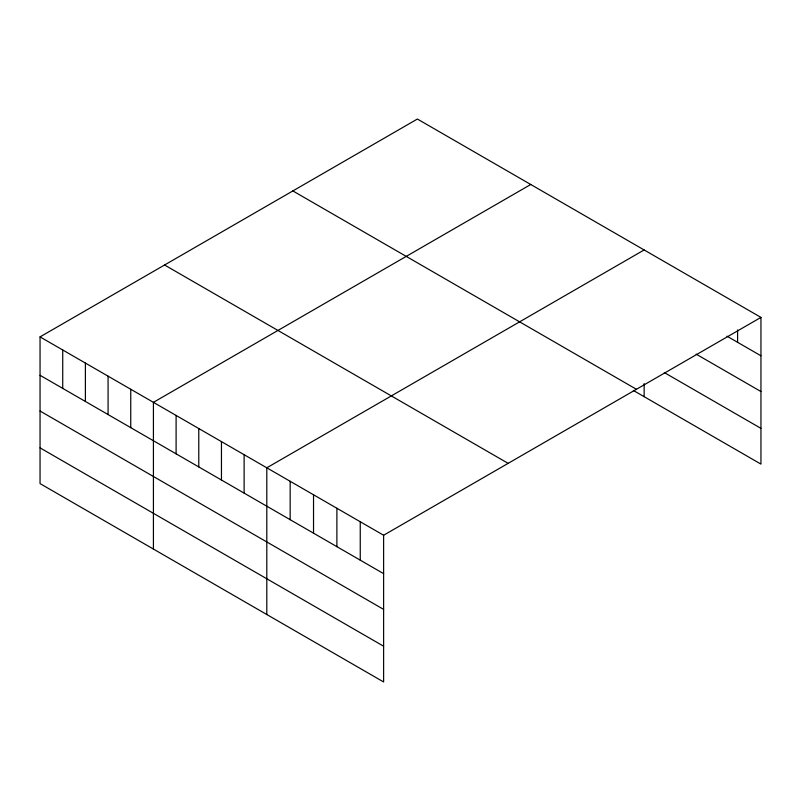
<?xml version="1.0" encoding="UTF-8"?>
<svg xmlns="http://www.w3.org/2000/svg" width="801" height="801" viewBox="0 0 801 801"><rect width="100%" height="100%" fill="white"/><g stroke="black" fill="none" stroke-linecap="round" stroke-linejoin="round"><path stroke-width="1.2" d="M40.05 336.891L383.619 535.248L383.619 681.961L40.05 483.604L40.05 336.891L417.381 119.039L760.95 317.396L760.95 464.109L633.341 390.437M530.763 184.49L153.422 402.342L153.422 549.065M644.134 249.952L266.803 467.804L266.803 614.527M383.619 535.248L760.95 317.396M726.968 336.18L760.95 355.794M696.169 354.142L760.95 391.539M664.319 372.575L760.95 428.365M292.866 190.928L636.425 389.286M164.575 265.001L508.134 463.348M40.05 375.289L383.619 573.646M40.05 411.033L383.619 609.391M40.05 447.869L383.619 646.217M737.591 329.922L737.591 342.307M644.134 383.569L644.134 396.665M360.25 521.751L360.25 560.159M336.891 508.265L336.891 546.672M313.531 494.778L313.531 533.186M290.162 481.291L290.162 519.699M244.125 454.708L244.125 493.116M221.456 441.621L221.456 480.029M198.778 428.525L198.778 466.933M176.1 415.439L176.1 453.847M130.753 389.256L130.753 427.664M108.075 376.16L108.075 414.568M85.397 363.073L85.397 401.481M62.728 349.977L62.728 388.385"/></g></svg>
